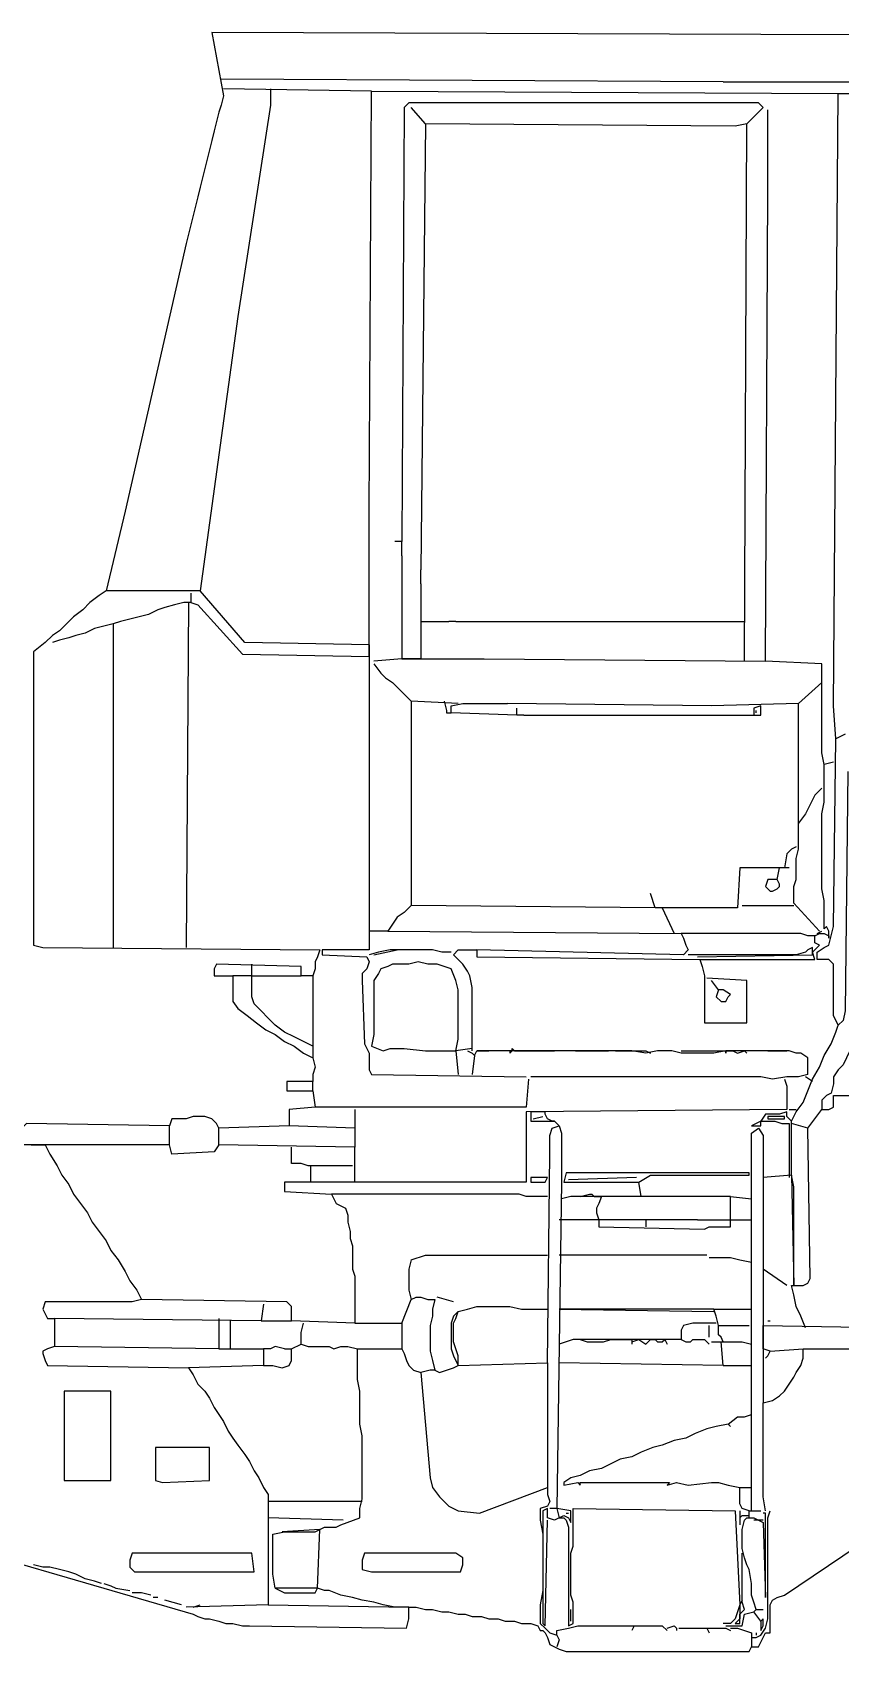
# Model space of a CAD drawing. Extents: x -121210 to 57230, y 84783 to 157800.
# Drawn here: x -49031 to -47559, y 120153 to 123100 of the extents above; entities that cross this region are included whole.
import ezdxf

# ---------------------------------------------------------------- set-up
doc = ezdxf.new("R2010")
doc.units = 0
doc.header["$MEASUREMENT"] = 0
doc.layers.get('0').update_dxf_attribs({"linetype": 'CONTINUOUS'})

# ---------------------------------------------------------------- blocks, each defined once
blk = doc.blocks.new('A$C72B562D3')
at = {"linetype": 'Continuous'}
for points in [[(5569.2, 2165.3), (5565, 2225.1), (5573.5, 3339.8), (5607.7, 3339.8), (5612, 3438.1), (5599.1, 3446.6), (4433.2, 3450.9), (4454.5, 3335.6), (4450.3, 3318.5), (4446, 3305.7), (4441.7, 3288.6), (4437.5, 3271.5), (4433.2, 3254.4), (4428.9, 3237.3), (4424.6, 3220.3), (4420.4, 3203.2), (4416.1, 3186.1), (4411.8, 3169), (4407.6, 3151.9), (4403.3, 3134.8), (4399, 3117.8), (4394.8, 3100.7), (4390.5, 3083.6), (4386.2, 3066.5)], [(5364.2, 3361.2), (4450.3, 3365.5)], [(5364.2, 3361.2), (5607.7, 3361.2)], [(4723.6, 3344.1), (4454.5, 3348.4)], [(4540, 3348.4), (4540, 3318.5), (4480.2, 2934.1)], [(4719.3, 2579.6), (4723.6, 3344.1), (5573.5, 3339.8)], [(4783.4, 3314.2), (4779.1, 2524.1), (4766.3, 2524.1)], [(4791.9, 3322.8), (4783.4, 3314.2)], [(5428.3, 3322.8), (4791.9, 3322.8)], [(5407, 3284.3), (5385.6, 3280), (4821.8, 3284.3), (4796.2, 3314.2)], [(5402.7, 2306.3), (5407, 3284.3), (5436.9, 3314.2)], [(5436.9, 3314.2), (5428.3, 3322.8)], [(5441.1, 2306.3), (5445.4, 3160.5), (5445.4, 3309.9)], [(4821.8, 3284.3), (4813.3, 2472.8)], [(4386.2, 3066.5), (4275.2, 2579.6), (4241, 2434.4)], [(4480.2, 2934.1), (4411.8, 2434.4), (4241, 2434.4)], [(4719.3, 2314.8), (4719.3, 2579.6)], [(4779.1, 2498.5), (4779.1, 2524.1)], [(4779.1, 2498.5), (4779.1, 2310.6), (4727.9, 2306.3)], [(4813.3, 2447.2), (4813.3, 2310.6), (4779.1, 2310.6), (4928.6, 2310.6)], [(4813.3, 2447.2), (4813.3, 2472.8)], [(4241, 2434.4), (4228.2, 2425.9), (4211.1, 2413.1), (4198.3, 2400.2), (4181.2, 2387.4), (4168.4, 2374.6), (4155.6, 2361.8), (4142.8, 2353.3), (4130, 2340.5)], [(4394.8, 2430.1), (4394.8, 2413.1)], [(4719.3, 2336.2), (4493, 2340.5), (4411.8, 2434.4)], [(4394.8, 2413.1), (4381.9, 2413.1), (4364.9, 2408.8), (4347.8, 2404.5), (4335, 2400.2), (4317.9, 2391.7), (4300.8, 2387.4), (4283.7, 2383.2), (4266.6, 2378.9), (4253.8, 2374.6), (4236.7, 2370.3), (4219.6, 2366.1), (4202.6, 2357.5), (4185.5, 2353.3), (4172.7, 2349), (4155.6, 2344.7), (4142.8, 2340.5)], [(4390.5, 2413.1), (4386.2, 1785.2)], [(4394.8, 2413.1), (4407.6, 2408.8)], [(4407.6, 2408.8), (4488.7, 2319.1), (4719.3, 2314.8), (4719.3, 1781)], [(4253.8, 2374.6), (4253.8, 1785.2)], [(4813.3, 2378.9), (4864.6, 2378.9)], [(4877.4, 2378.9), (4864.6, 2378.9)], [(4877.4, 2378.9), (5402.7, 2378.9)], [(4130, 2340.5), (4108.6, 2323.4)], [(4719.3, 2336.2), (4719.3, 2314.8)], [(4108.6, 2323.4), (4108.6, 1789.5), (4125.7, 1785.2), (4629.7, 1781), (4625.4, 1768.2), (4621.1, 1759.6), (4621.1, 1746.8), (4616.8, 1734)], [(4727.9, 2302), (4740.7, 2284.9), (4749.2, 2276.4), (4762, 2267.8), (4770.6, 2259.3), (4779.1, 2250.8), (4787.7, 2242.2), (4796.2, 2233.7)], [(4928.6, 2310.6), (4928.6, 2310.6), (5441.1, 2306.3)], [(5543.6, 2302), (5441.1, 2306.3)], [(5543.6, 2139.7), (5543.6, 2302)], [(5500.9, 2011.6), (5500.9, 2229.4), (5543.6, 2267.8)], [(4796.2, 2233.7), (4796.2, 1862.1)], [(4881.6, 2229.4), (4796.2, 2233.7)], [(4856, 2233.7), (4860.3, 2216.6), (4860.3, 2212.3), (4868.8, 2212.3)], [(4868.8, 2212.3), (4868.8, 2225.1), (4890.2, 2229.4), (4903, 2229.4), (4915.8, 2229.4), (4928.6, 2229.4), (4941.4, 2229.4), (4958.5, 2229.4), (4971.3, 2229.4)], [(4988.4, 2208.1), (4868.8, 2212.3)], [(5342.9, 2225.1), (4971.3, 2229.4)], [(5001.2, 2208.1), (4988.4, 2208.1), (4988.4, 2220.9)], [(5500.9, 2229.4), (5342.9, 2225.1)], [(5432.6, 2208.1), (5432.6, 2225.1), (5419.8, 2220.9), (5419.8, 2208.1)], [(5424, 2212.3), (5424, 2216.6)], [(5001.2, 2208.1), (5432.6, 2208.1)], [(5565, 1823.7), (5569.2, 2165.3)], [(5586.3, 2173.9), (5569.2, 2165.3)], [(5547.9, 2118.4), (5543.6, 2139.7)], [(5565, 2122.6), (5547.9, 2118.4)], [(5547.9, 1819.4), (5547.9, 1836.5), (5547.9, 1853.6), (5547.9, 1870.7), (5543.6, 1892), (5543.6, 1909.1), (5543.6, 1930.4), (5543.6, 1951.8), (5543.6, 1968.9), (5543.6, 1990.2), (5543.6, 2011.6), (5543.6, 2028.7), (5547.9, 2050), (5547.9, 2067.1), (5547.9, 2084.2), (5547.9, 2101.3), (5547.9, 2118.4)], [(6414.9, 2101.3), (5834, 2101.3), (5582.1, 1571.7), (5573.5, 1563.1), (5565, 1550.3), (5565, 1537.5), (5560.7, 1520.4), (5552.2, 1516.2), (5543.6, 1507.6), (5543.6, 1499.1), (5543.6, 1490.5)], [(5590.6, 2105.6), (5586.3, 1669.9), (5582.1, 1652.8), (5573.5, 1644.3)], [(5543.6, 2075.7), (5530.8, 2062.8), (5522.3, 2045.8), (5513.7, 2028.7), (5500.9, 2011.6)], [(5539.4, 1815.1), (5492.4, 1866.4), (5492.4, 1879.2), (5492.4, 1896.3), (5496.6, 1909.1), (5496.6, 1926.2), (5496.6, 1947.5), (5500.9, 1964.6), (5500.9, 1990.2), (5500.9, 1998.8), (5500.9, 2011.6)], [(5496.6, 1968.9), (5488.1, 1964.6), (5479.6, 1956.1), (5475.3, 1930.4)], [(5475.3, 1930.4), (5394.1, 1930.4), (5389.9, 1857.8), (5240.4, 1857.8)], [(5466.7, 1900.5), (5462.5, 1909.1), (5466.7, 1930.4)], [(5483.8, 1930.4), (5475.3, 1930.4)], [(5462.5, 1909.1), (5445.4, 1909.1), (5441.1, 1896.3), (5449.7, 1887.7), (5453.9, 1887.7), (5462.5, 1892), (5466.7, 1896.3), (5466.7, 1900.5)], [(4796.2, 1862.1), (4783.4, 1849.3), (4770.6, 1840.8), (4762, 1827.9), (4753.5, 1815.1)], [(5240.4, 1857.8), (4796.2, 1862.1)], [(5240.4, 1857.8), (5231.8, 1883.5)], [(5253.2, 1857.8), (5274.6, 1810.9)], [(5398.4, 1862.1), (5492.4, 1862.1)], [(4753.5, 1815.1), (4719.3, 1815.1)], [(4753.5, 1815.1), (5287.4, 1810.9)], [(5287.4, 1810.9), (5291.6, 1802.3), (5295.9, 1789.5), (5300.2, 1781), (5291.6, 1772.4)], [(5530.8, 1806.6), (5518, 1806.6), (5505.2, 1810.9), (5488.1, 1810.9), (5471, 1810.9), (5453.9, 1810.9), (5436.9, 1810.9), (5419.8, 1810.9), (5402.7, 1810.9), (5385.6, 1810.9), (5368.5, 1810.9), (5351.4, 1810.9), (5334.4, 1810.9), (5321.5, 1810.9), (5304.5, 1810.9), (5295.9, 1810.9), (5287.4, 1810.9)], [(5321.5, 1763.9), (5530.8, 1763.9), (5526.5, 1776.7), (5535.1, 1785.2), (5539.4, 1789.5), (5530.8, 1793.8), (5530.8, 1806.6), (5539.4, 1810.9), (5547.9, 1810.9), (5556.4, 1806.6), (5556.4, 1802.3), (5556.4, 1806.6), (5556.4, 1815.1), (5552.2, 1823.7), (5547.9, 1819.4)], [(5535.1, 1776.7), (5547.9, 1785.2), (5556.4, 1789.5), (5560.7, 1806.6), (5565, 1823.7)], [(5535.1, 1810.9), (5543.6, 1815.1)], [(4719.3, 1781), (4633.9, 1781), (4633.9, 1772.4), (4715.1, 1768.2)], [(4868.8, 1776.7), (4851.7, 1776.7), (4834.7, 1781), (4813.3, 1781), (4796.2, 1781), (4774.9, 1781), (4757.8, 1781), (4736.4, 1776.7), (4719.3, 1772.4)], [(4727.9, 1772.4), (4770.6, 1781)], [(4907.3, 1597.3), (4907.3, 1622.9), (4907.3, 1644.3), (4907.3, 1665.6), (4907.3, 1691.3), (4907.3, 1712.6), (4903, 1734), (4898.7, 1742.5), (4890.2, 1755.3), (4881.6, 1763.9), (4873.1, 1772.4), (4881.6, 1781), (4894.4, 1781), (4915.8, 1781)], [(4915.8, 1781), (4915.8, 1768.2), (5321.5, 1763.9)], [(5291.6, 1772.4), (4915.8, 1781)], [(5526.5, 1785.2), (5518, 1781), (5513.7, 1776.7), (5496.6, 1772.4), (5304.5, 1772.4), (5300.2, 1772.4)], [(5317.3, 1768.2), (5526.5, 1772.4), (5526.5, 1785.2)], [(5565, 1661.4), (5565, 1755.3), (5556.4, 1763.9), (5543.6, 1763.9), (5535.1, 1763.9), (5535.1, 1768.2), (5535.1, 1776.7)], [(4595.5, 1751.1), (4441.7, 1755.3), (4437.5, 1746.8), (4437.5, 1734), (4471.6, 1734), (4471.6, 1716.9), (4471.6, 1704.1), (4471.6, 1687), (4480.2, 1674.2)], [(4505.8, 1734), (4505.8, 1755.3)], [(4616.8, 1734), (4595.5, 1734), (4595.5, 1742.5), (4595.5, 1751.1)], [(4715.1, 1768.2), (4719.3, 1759.6), (4715.1, 1746.8), (4706.5, 1738.3), (4706.5, 1725.4), (4710.8, 1610.1)], [(4877.4, 1597.3), (4881.6, 1618.7), (4881.6, 1640), (4881.6, 1657.1), (4881.6, 1674.2), (4881.6, 1691.3), (4881.6, 1708.4), (4877.4, 1725.4), (4868.8, 1746.8), (4856, 1751.1), (4843.2, 1755.3), (4826.1, 1755.3), (4809, 1759.6), (4791.9, 1755.3), (4774.9, 1755.3), (4762, 1755.3), (4753.5, 1751.1), (4740.7, 1746.8), (4736.4, 1738.3), (4727.9, 1725.4), (4727.9, 1712.6), (4727.9, 1695.5), (4727.9, 1674.2), (4727.9, 1648.6), (4727.9, 1627.2), (4723.6, 1605.9)], [(5321.5, 1763.9), (5325.8, 1751.1), (5330.1, 1734), (5330.1, 1721.2), (5330.1, 1704.1), (5330.1, 1687), (5330.1, 1674.2), (5330.1, 1661.4), (5330.1, 1648.6), (5407, 1648.6)], [(4505.8, 1734), (4471.6, 1734)], [(4616.8, 1734), (4616.8, 1605.9), (4599.8, 1614.4), (4582.7, 1622.9), (4565.6, 1631.5), (4548.5, 1644.3), (4535.7, 1657.1), (4522.9, 1669.9), (4510.1, 1682.7), (4505.8, 1695.5), (4505.8, 1734)], [(4505.8, 1734), (4595.5, 1734)], [(5407, 1725.4), (5334.4, 1729.7)], [(5377.1, 1699.8), (5364.2, 1708.4), (5355.7, 1708.4), (5342.9, 1725.4)], [(5407, 1648.6), (5407, 1725.4)], [(5355.7, 1708.4), (5351.4, 1695.5), (5360, 1687), (5364.2, 1687), (5368.5, 1687), (5372.8, 1695.5), (5377.1, 1699.8)], [(4480.2, 1674.2), (4497.3, 1661.4), (4514.3, 1648.6), (4531.4, 1635.8), (4548.5, 1627.2), (4565.6, 1614.4), (4582.7, 1605.9), (4599.8, 1593), (4616.8, 1584.5), (4621.1, 1567.4), (4616.8, 1554.6), (4616.8, 1541.8)], [(5573.5, 1644.3), (5565, 1661.4)], [(5488.1, 1469.2), (5496.6, 1486.3), (5509.5, 1503.4), (5518, 1524.7), (5526.5, 1546.1), (5539.4, 1567.4), (5547.9, 1588.8), (5560.7, 1610.1), (5569.2, 1631.5)], [(5569.2, 1631.5), (5573.5, 1644.3)], [(4616.8, 1605.9), (4616.8, 1597.3), (4616.8, 1584.5)], [(4710.8, 1610.1), (4719.3, 1593), (4719.3, 1584.5), (4719.3, 1576), (4719.3, 1563.1), (4723.6, 1554.6)], [(4723.6, 1605.9), (4745, 1597.3), (4757.8, 1601.6), (4766.3, 1601.6), (4770.6, 1601.6), (4783.4, 1601.6), (4821.8, 1597.3), (4838.9, 1597.3), (4864.6, 1597.3), (4877.4, 1597.3)], [(4907.3, 1601.6), (4877.4, 1597.3)], [(4877.4, 1597.3), (4881.6, 1554.6)], [(4898.7, 1597.3), (4907.3, 1593), (4911.5, 1588.8)], [(4911.5, 1588.8), (4915.8, 1597.3), (4937.2, 1597.3)], [(5518, 1584.5), (5505.2, 1593), (5496.6, 1593), (5483.8, 1597.3), (5471, 1597.3), (5458.2, 1597.3), (5445.4, 1597.3), (5432.6, 1597.3), (5424, 1597.3), (5407, 1597.3), (5389.9, 1597.3), (5368.5, 1597.3), (5347.2, 1593), (5325.8, 1593), (5308.7, 1593), (5287.4, 1593), (5270.3, 1597.3), (5244.7, 1597.3), (5223.3, 1593), (5197.7, 1597.3), (5172.1, 1597.3), (5146.4, 1597.3), (5120.8, 1597.3), (5095.2, 1597.3), (5073.8, 1597.3), (5052.5, 1597.3), (5031.1, 1597.3), (5009.8, 1597.3), (4992.7, 1597.3), (4971.3, 1597.3), (4950, 1597.3), (4932.9, 1597.3), (4915.8, 1597.3)], [(4975.6, 1597.3), (4975.6, 1593), (4979.9, 1597.3), (4979.9, 1601.6), (4984.1, 1597.3)], [(4984.1, 1597.3), (4996.9, 1597.3), (5014, 1597.3), (5018.3, 1597.3), (5056.7, 1597.3)], [(5095.2, 1597.3), (5095.2, 1597.3), (5129.3, 1597.3), (5133.6, 1597.3), (5142.2, 1597.3), (5150.7, 1597.3), (5155, 1597.3)], [(5167.8, 1597.3), (5214.8, 1597.3), (5223.3, 1597.3), (5231.8, 1593)], [(5287.4, 1597.3), (5291.6, 1597.3), (5295.9, 1597.3), (5308.7, 1597.3), (5325.8, 1597.3), (5368.5, 1597.3)], [(5368.5, 1597.3), (5368.5, 1593), (5368.5, 1597.3)], [(5368.5, 1597.3), (5381.3, 1597.3)], [(5381.3, 1597.3), (5389.9, 1593), (5402.7, 1597.3)], [(5402.7, 1597.3), (5407, 1593)], [(5445.4, 1597.3), (5479.6, 1597.3)], [(4911.5, 1588.8), (4907.3, 1554.6)], [(5518, 1554.6), (5518, 1584.5)], [(4616.8, 1541.8), (4569.9, 1541.8)], [(4569.9, 1541.8), (4569.9, 1524.7)], [(4616.8, 1524.7), (4616.8, 1541.8)], [(5475.3, 1546.1), (5479.6, 1533.3), (5479.6, 1520.4), (5479.6, 1507.6), (5479.6, 1490.5), (5005.5, 1486.3), (5005.5, 1473.5), (5005.5, 1460.6), (5005.5, 1443.6), (5005.5, 1426.5), (5005.5, 1409.4), (5005.5, 1392.3), (5005.5, 1375.2), (5005.5, 1358.1), (4984.1, 1358.1), (4967.1, 1358.1), (4945.7, 1358.1), (4924.3, 1358.1), (4903, 1358.1), (4885.9, 1358.1), (4864.6, 1358.1), (4843.2, 1358.1), (4826.1, 1358.1), (4804.8, 1358.1), (4787.7, 1358.1), (4770.6, 1358.1), (4749.2, 1358.1), (4732.2, 1358.1), (4710.8, 1358.1), (4693.7, 1358.1), (4693.7, 1422.2)], [(4723.6, 1554.6), (5005.5, 1550.3)], [(5009.8, 1546.1), (5005.5, 1494.8)], [(5518, 1554.6), (5500.9, 1550.3), (5479.6, 1550.3), (5453.9, 1546.1), (5432.6, 1550.3), (5014, 1550.3)], [(5526.5, 1541.8), (5513.7, 1550.3)], [(4569.9, 1524.7), (4616.8, 1524.7), (4621.1, 1494.8), (4574.1, 1490.5), (4574.1, 1460.6), (4446, 1456.4), (4441.7, 1464.9), (4433.2, 1473.5), (4420.4, 1477.7), (4411.8, 1477.7), (4399, 1477.7), (4386.2, 1473.5), (4369.1, 1473.5), (4360.6, 1473.5)], [(5522.3, 1183), (5518, 1456.4), (5543.6, 1490.5), (5556.4, 1490.5), (5565, 1494.8), (5565, 1503.4)], [(5565, 1503.4), (5565, 1516.2)], [(5565, 1516.2), (6107.4, 1516.2)], [(4693.7, 1490.5), (4693.7, 1456.4), (4574.1, 1460.6)], [(5005.5, 1494.8), (4621.1, 1494.8)], [(5056.7, 1469.2), (5052.5, 1469.2), (5043.9, 1473.5), (5039.7, 1482), (5039.7, 1486.3), (5014, 1486.3), (5014, 1469.2), (5056.7, 1469.2), (5065.3, 1460.6), (5056.7, 1469.2)], [(5018.3, 1473.5), (5035.4, 1477.7)], [(5488.1, 1469.2), (5479.6, 1477.7), (5479.6, 1486.3), (5466.7, 1482), (5453.9, 1482), (5441.1, 1482), (5432.6, 1469.2), (5424, 1464.9), (5415.5, 1460.6), (5432.6, 1460.6), (5432.6, 1469.2), (5445.4, 1469.2), (5458.2, 1469.2), (5471, 1464.9), (5483.8, 1464.9), (5483.8, 1460.6), (5483.8, 1366.7)], [(5445.4, 1477.7), (5445.4, 1473.5), (5475.3, 1473.5), (5475.3, 1477.7), (5445.4, 1477.7)], [(5483.8, 1490.5), (5496.6, 1490.5)], [(4356.3, 1426.5), (4087.2, 1426.5), (4087.2, 1435), (4087.2, 1447.8), (4087.2, 1456.4), (4095.8, 1464.9)], [(4356.3, 1460.6), (4095.8, 1464.9)], [(4360.6, 1473.5), (4356.3, 1460.6)], [(4437.5, 1413.7), (4360.6, 1409.4), (4356.3, 1426.5), (4356.3, 1460.6)], [(4693.7, 1456.4), (4693.7, 1422.2), (4446, 1426.5)], [(4446, 1426.5), (4446, 1456.4)], [(5043.9, 1029.3), (5048.2, 1409.4), (5048.2, 1426.5), (5048.2, 1443.6), (5052.5, 1456.4), (5065.3, 1460.6)], [(5065.3, 1460.6), (5069.6, 1447.8), (5069.6, 1358.1)], [(5415.5, 1447.8), (5428.3, 1456.4)], [(5415.5, 760.2), (5415.5, 1447.8)], [(5428.3, 1456.4), (5436.9, 1443.6)], [(5488.1, 1371), (5492.4, 1170.2), (5492.4, 1187.3), (5492.4, 1204.4), (5492.4, 1225.7), (5492.4, 1242.8), (5492.4, 1264.2), (5492.4, 1285.5), (5492.4, 1306.9), (5492.4, 1328.2), (5492.4, 1349.6), (5488.1, 1371), (5488.1, 1392.3), (5488.1, 1409.4), (5488.1, 1426.5), (5488.1, 1443.6), (5488.1, 1456.4), (5488.1, 1469.2)], [(5518, 1456.4), (5488.1, 1464.9)], [(4104.3, 1426.5), (4130, 1426.5)], [(4130, 1426.5), (4138.5, 1409.4), (4151.3, 1388), (4159.9, 1371), (4172.7, 1353.9), (4181.2, 1336.8), (4194, 1319.7), (4206.8, 1302.6), (4215.4, 1285.5), (4228.2, 1268.5), (4241, 1251.4), (4249.5, 1234.3), (4262.4, 1217.2), (4275.2, 1195.9), (4283.7, 1178.8), (4296.5, 1161.7), (4305.1, 1144.6), (4288, 1140.3), (4270.9, 1140.3), (4249.5, 1140.3), (4228.2, 1140.3), (4206.8, 1140.3), (4181.2, 1140.3), (4155.6, 1140.3), (4130, 1140.3)], [(4446, 1426.5), (4437.5, 1413.7)], [(4578.4, 1392.3), (4578.4, 1422.2)], [(5436.9, 1443.6), (5436.9, 956.7)], [(4612.6, 1388), (4612.6, 1358.1), (4565.6, 1358.1)], [(4689.4, 1388), (4663.8, 1388), (4651, 1388), (4638.2, 1388), (4625.4, 1388), (4608.3, 1388), (4595.5, 1392.3), (4578.4, 1392.3)], [(4565.6, 1358.1), (4565.6, 1341.1)], [(4693.7, 1358.1), (4676.6, 1358.1), (4655.3, 1358.1), (4638.2, 1358.1), (4625.4, 1358.1), (4612.6, 1358.1)], [(5043.9, 1366.7), (5014, 1366.7), (5014, 1358.1), (5022.6, 1358.1), (5031.1, 1358.1), (5039.7, 1358.1), (5043.9, 1366.7)], [(5069.6, 1358.1), (5061, 764.5)], [(5377.1, 1332.5), (5214.8, 1332.5), (5210.5, 1358.1), (5231.8, 1371), (5411.2, 1371), (5411.2, 1375.2), (5389.9, 1375.2), (5368.5, 1375.2), (5347.2, 1375.2), (5325.8, 1375.2), (5304.5, 1375.2), (5283.1, 1375.2), (5266, 1375.2), (5244.7, 1375.2), (5223.3, 1375.2), (5202, 1375.2), (5180.6, 1375.2), (5159.2, 1375.2), (5137.9, 1375.2), (5116.5, 1375.2), (5095.2, 1375.2), (5078.1, 1375.2), (5073.8, 1358.1), (5210.5, 1358.1)], [(5206.2, 1366.7), (5082.4, 1362.4)], [(5488.1, 1371), (5436.9, 1366.7)], [(4565.6, 1341.1), (4651, 1336.8)], [(4651, 1336.8), (4655.3, 1328.2), (4659.5, 1319.7), (4676.6, 1311.2)], [(5043.9, 1332.5), (5031.1, 1332.5), (5018.3, 1332.5), (5005.5, 1332.5), (4992.7, 1336.8), (4979.9, 1336.8), (4967.1, 1336.8), (4945.7, 1336.8), (4920.1, 1336.8), (4898.7, 1336.8), (4873.1, 1336.8), (4851.7, 1336.8), (4830.4, 1336.8), (4804.8, 1336.8), (4783.4, 1336.8), (4757.8, 1336.8), (4745, 1336.8), (4732.2, 1336.8), (4719.3, 1336.8), (4706.5, 1336.8), (4693.7, 1336.8), (4680.9, 1336.8), (4668.1, 1336.8), (4651, 1336.8)], [(5214.8, 1332.5), (5193.4, 1332.5), (5176.3, 1332.5), (5159.2, 1332.5), (5142.2, 1332.5), (5125.1, 1332.5), (5103.7, 1332.5), (5086.6, 1332.5), (5069.6, 1328.2)], [(5103.7, 1332.5), (5120.8, 1336.8), (5125.1, 1336.8), (5129.3, 1332.5), (5142.2, 1332.5)], [(5142.2, 1332.5), (5137.9, 1319.7), (5133.6, 1311.2), (5133.6, 1302.6), (5137.9, 1289.8)], [(5377.1, 1289.8), (5377.1, 1332.5)], [(5377.1, 1332.5), (5415.5, 1328.2)], [(4676.6, 1311.2), (4680.9, 1298.4), (4680.9, 1285.5), (4685.2, 1268.5), (4685.2, 1255.6), (4689.4, 1242.8), (4689.4, 1230), (4689.4, 1212.9), (4689.4, 1200.1), (4693.7, 1187.3), (4693.7, 1174.5), (4693.7, 1161.7), (4693.7, 1148.9), (4693.7, 1136.1), (4693.7, 1123.2), (4693.7, 1101.9), (4578.4, 1106.2), (4578.4, 1123.2), (4578.4, 1131.8), (4569.9, 1140.3), (4305.1, 1144.6)], [(5137.9, 1289.8), (5065.3, 1289.8)], [(5137.9, 1289.8), (5137.9, 1277)], [(5317.3, 1289.8), (5291.6, 1289.8), (5266, 1289.8), (5244.7, 1289.8), (5223.3, 1289.8), (5202, 1289.8), (5180.6, 1289.8), (5159.2, 1289.8), (5137.9, 1289.8)], [(5137.9, 1277), (5330.1, 1272.7)], [(5223.3, 1289.8), (5223.3, 1277)], [(5317.3, 1289.8), (5377.1, 1289.8)], [(5330.1, 1272.7), (5338.6, 1277), (5351.4, 1277), (5364.2, 1277), (5377.1, 1277)], [(5377.1, 1277), (5377.1, 1289.8), (5415.5, 1289.8)], [(4796.2, 1217.2), (4791.9, 1200.1), (4791.9, 1183), (4791.9, 1161.7), (4796.2, 1144.6)], [(4796.2, 1217.2), (4821.8, 1225.7), (5043.9, 1225.7)], [(5334.4, 1225.7), (5065.3, 1225.7)], [(5338.6, 1221.5), (5355.7, 1221.5), (5377.1, 1221.5), (5394.1, 1217.2), (5415.5, 1212.9)], [(5479.6, 1170.2), (5436.9, 1200.1)], [(5513.7, 1093.3), (5505.2, 1114.7), (5496.6, 1131.8), (5492.4, 1153.1), (5488.1, 1170.2), (5500.9, 1170.2), (5509.5, 1170.2), (5518, 1174.5), (5522.3, 1183)], [(4130, 1140.3), (4125.7, 1127.5), (4134.2, 1110.4)], [(4527.2, 1136.1), (4522.9, 1106.2), (4147, 1110.4)], [(4779.1, 1101.9), (4796.2, 1144.6), (4804.8, 1148.9), (4813.3, 1148.9), (4826.1, 1144.6), (4838.9, 1144.6)], [(4838.9, 1144.6), (4834.7, 1127.5), (4834.7, 1114.7), (4830.4, 1097.6), (4830.4, 1080.5), (4830.4, 1063.5), (4830.4, 1050.6), (4834.7, 1033.6), (4838.9, 1016.5)], [(4873.1, 1140.3), (4843.2, 1148.9)], [(4881.6, 1123.2), (4873.1, 1114.7), (4868.8, 1101.9), (4868.8, 1093.3), (4868.8, 1080.5), (4868.8, 1054.9), (4873.1, 1042.1), (4881.6, 1025), (4881.6, 1042.1), (4877.4, 1054.9), (4873.1, 1067.7), (4873.1, 1076.3), (4873.1, 1101.9), (4877.4, 1110.4), (4881.6, 1123.2)], [(4881.6, 1123.2), (4898.7, 1127.5), (4915.8, 1131.8), (4937.2, 1131.8), (4954.2, 1131.8), (4975.6, 1131.8), (4996.9, 1127.5), (5022.6, 1127.5), (5043.9, 1127.5)], [(5347.2, 1127.5), (5065.3, 1127.5), (5347.2, 1123.2)], [(5355.7, 1097.6), (5351.4, 1114.7), (5347.2, 1127.5)], [(5347.2, 1127.5), (5415.5, 1127.5)], [(4134.2, 1110.4), (4147, 1110.4)], [(4147, 1110.4), (4147, 1059.2)], [(4446, 1110.4), (4446, 1054.9), (4147, 1059.2)], [(4467.4, 1054.9), (4467.4, 1106.2)], [(4522.9, 1106.2), (4578.4, 1106.2)], [(4595.5, 1063.5), (4595.5, 1084.8), (4599.8, 1101.9)], [(4693.7, 1101.9), (4779.1, 1101.9)], [(4779.1, 1101.9), (4779.1, 1054.9)], [(5351.4, 1101.9), (5330.1, 1101.9), (5308.7, 1101.9), (5291.6, 1097.6), (5287.4, 1089.1), (5287.4, 1072)], [(5338.6, 1076.3), (5338.6, 1097.6)], [(5364.2, 1067.7), (5360, 1076.3), (5355.7, 1080.5), (5355.7, 1097.6)], [(5355.7, 1097.6), (5411.2, 1097.6)], [(5436.9, 1054.9), (5436.9, 1097.6)], [(5436.9, 1097.6), (5684.6, 1093.3)], [(5445.4, 1106.2), (5449.7, 1106.2)], [(4578.4, 1046.4), (4578.4, 1054.9), (4595.5, 1063.5)], [(4595.5, 1063.5), (4608.3, 1059.2), (4621.1, 1059.2), (4646.7, 1059.2), (4655.3, 1054.9), (4668.1, 1059.2), (4680.9, 1059.2), (4698, 1054.9)], [(5090.9, 1072), (5065.3, 1063.5)], [(5287.4, 1072), (5090.9, 1072)], [(5103.7, 1072), (5116.5, 1067.7), (5133.6, 1067.7), (5146.4, 1067.7), (5159.2, 1072)], [(5159.2, 1072), (5176.3, 1072), (5193.4, 1072), (5197.7, 1072), (5197.7, 1063.5)], [(5197.7, 1067.7), (5210.5, 1072), (5223.3, 1063.5), (5231.8, 1072), (5240.4, 1072), (5244.7, 1067.7), (5253.2, 1067.7), (5257.5, 1072), (5261.7, 1063.5)], [(5287.4, 1072), (5295.9, 1067.7), (5304.5, 1067.7), (5308.7, 1072), (5321.5, 1072), (5330.1, 1072)], [(5330.1, 1072), (5338.6, 1063.5)], [(5342.9, 1067.7), (5364.2, 1067.7)], [(5364.2, 1025), (5360, 1067.7)], [(5364.2, 1067.7), (5385.6, 1067.7), (5398.4, 1067.7), (5415.5, 1063.5)], [(4147, 1059.2), (4134.2, 1054.9), (4125.7, 1050.6), (4125.7, 1046.4), (4130, 1033.6), (4134.2, 1025), (4390.5, 1020.7), (4399, 1007.9), (4407.6, 990.8), (4420.4, 978), (4428.9, 965.2), (4437.5, 948.1), (4446, 935.3), (4454.5, 922.5), (4463.1, 905.4), (4471.6, 892.6), (4480.2, 879.8), (4493, 862.7), (4501.5, 849.9), (4510.1, 832.8), (4518.6, 820), (4527.2, 802.9), (4535.7, 790.1), (4535.7, 589.4), (4386.2, 585.1)], [(4527.2, 1054.9), (4527.2, 1025), (4390.5, 1020.7)], [(4446, 1054.9), (4527.2, 1054.9)], [(4565.6, 1054.9), (4548.5, 1059.2), (4540, 1054.9), (4527.2, 1054.9)], [(4527.2, 1025), (4544.2, 1025), (4561.3, 1020.7), (4574.1, 1025), (4578.4, 1033.6), (4578.4, 1046.4)], [(4565.6, 1054.9), (4578.4, 1054.9)], [(4702.3, 747.4), (4702.3, 764.5), (4706.5, 781.6), (4706.5, 802.9), (4706.5, 820), (4706.5, 837.1), (4706.5, 858.5), (4706.5, 879.8), (4706.5, 896.9), (4702.3, 918.2), (4702.3, 939.6), (4702.3, 961), (4702.3, 978), (4698, 999.4), (4698, 1020.7), (4698, 1037.8), (4698, 1054.9), (4779.1, 1054.9)], [(4779.1, 1054.9), (4783.4, 1046.4), (4787.7, 1033.6), (4791.9, 1025), (4800.5, 1016.5), (4813.3, 1012.2)], [(5449.7, 1050.6), (5436.9, 1054.9)], [(5436.9, 956.7), (5453.9, 961), (5466.7, 969.5), (5475.3, 978), (5483.8, 990.8), (5492.4, 1003.7), (5496.6, 1012.2), (5505.2, 1025), (5509.5, 1037.8)], [(5441.1, 1037.8), (5445.4, 1042.1), (5449.7, 1050.6)], [(5449.7, 1050.6), (5509.5, 1054.9)], [(5509.5, 1037.8), (5509.5, 1054.9)], [(5509.5, 1054.9), (5667.5, 1054.9)], [(4838.9, 1016.5), (4830.4, 1016.5), (4813.3, 1012.2)], [(4813.3, 1012.2), (4830.4, 820), (4834.7, 802.9), (4847.5, 785.8), (4864.6, 768.8), (4881.6, 760.2)], [(4838.9, 1016.5), (4847.5, 1012.2), (4860.3, 1016.5), (4873.1, 1020.7), (4881.6, 1025), (5043.9, 1029.3)], [(5043.9, 1029.3), (5043.9, 802.9)], [(5364.2, 1025), (5065.3, 1029.3)], [(5364.2, 1025), (5415.5, 1025)], [(4249.5, 978), (4164.1, 978), (4164.1, 815.7)], [(4172.7, 815.7), (4249.5, 815.7), (4249.5, 978)], [(5436.9, 785.8), (5436.9, 956.7)], [(5372.8, 918.2), (5351.4, 914), (5334.4, 909.7), (5313, 901.2), (5295.9, 892.6), (5274.6, 888.3), (5253.2, 879.8), (5236.1, 875.5), (5214.8, 867), (5197.7, 858.5), (5176.3, 854.2), (5159.2, 845.6), (5142.2, 837.1), (5120.8, 832.8), (5103.7, 824.3), (5086.6, 820), (5073.8, 811.5)], [(5372.8, 918.2), (5389.9, 931.1), (5402.7, 931.1), (5415.5, 935.3)], [(5377.1, 914), (5372.8, 918.2)], [(4428.9, 875.5), (4330.7, 875.5)], [(4330.7, 875.5), (4330.7, 815.7)], [(4343.5, 811.5), (4428.9, 815.7), (4428.9, 875.5)], [(4164.1, 815.7), (4172.7, 815.7)], [(4330.7, 815.7), (4343.5, 811.5)], [(4881.6, 760.2), (4920.1, 755.9), (5043.9, 802.9), (5043.9, 790.1), (5048.2, 777.3), (5043.9, 768.8), (5031.1, 764.5)], [(5073.8, 811.5), (5073.8, 807.2), (5099.5, 811.5)], [(5099.5, 811.5), (5103.7, 807.2), (5103.7, 811.5), (5112.3, 811.5), (5125.1, 811.5), (5137.9, 811.5), (5142.2, 811.5), (5142.2, 811.5), (5150.7, 811.5), (5159.2, 811.5), (5172.1, 811.5), (5180.6, 811.5), (5193.4, 811.5), (5197.7, 811.5), (5219, 811.5), (5231.8, 811.5), (5244.7, 811.5), (5266, 811.5), (5261.7, 807.2), (5278.8, 811.5), (5278.8, 811.5), (5300.2, 807.2), (5342.9, 811.5), (5355.7, 811.5), (5372.8, 807.2), (5372.8, 807.2), (5394.1, 802.9)], [(5411.2, 760.2), (5398.4, 764.5), (5394.1, 773), (5394.1, 790.1), (5394.1, 802.9)], [(5394.1, 802.9), (5415.5, 802.9)], [(4706.5, 777.3), (4685.2, 777.3), (4668.1, 777.3), (4646.7, 777.3), (4629.7, 777.3), (4608.3, 777.3), (4586.9, 777.3), (4574.1, 777.3), (4565.6, 777.3), (4548.5, 777.3), (4535.7, 777.3)], [(5441.1, 760.2), (5436.9, 785.8)], [(3839.5, 734.6), (4399, 572.3)], [(4672.4, 743.1), (4535.7, 747.4)], [(4668.1, 734.6), (4702.3, 747.4)], [(5031.1, 764.5), (5031.1, 743.1), (5035.4, 717.5), (5035.4, 691.9), (5035.4, 666.3), (5035.4, 640.6), (5035.4, 615), (5031.1, 589.4), (5031.1, 568), (5031.1, 555.2), (5039.7, 546.7), (5048.2, 538.1), (5061, 533.9)], [(5061, 764.5), (5065.3, 747.4), (5056.7, 743.1), (5043.9, 747.4), (5043.9, 764.5), (5035.4, 760.2), (5035.4, 555.2), (5039.7, 550.9)], [(5039.7, 550.9), (5043.9, 743.1)], [(5061, 764.5), (5048.2, 764.5)], [(5061, 764.5), (5065.3, 747.4), (5073.8, 751.7), (5082.4, 747.4), (5086.6, 738.9), (5086.6, 760.2), (5061, 764.5)], [(5065.3, 747.4), (5073.8, 747.4), (5078.1, 743.1), (5082.4, 730.3)], [(5078.1, 755.9), (5082.4, 755.9)], [(5082.4, 550.9), (5090.9, 555.2), (5090.9, 568), (5090.9, 580.8), (5090.9, 593.7), (5086.6, 606.5), (5086.6, 619.3), (5086.6, 632.1), (5086.6, 644.9), (5086.6, 657.7), (5086.6, 670.5), (5086.6, 683.3), (5090.9, 696.2), (5090.9, 709), (5090.9, 726.1), (5090.9, 738.9), (5090.9, 751.7), (5090.9, 764.5)], [(5090.9, 764.5), (5385.6, 760.2)], [(5385.6, 760.2), (5394.1, 589.4)], [(5394.1, 760.2), (5394.1, 747.4), (5394.1, 734.6)], [(5394.1, 747.4), (5398.4, 751.7), (5407, 751.7), (5411.2, 751.7), (5411.2, 760.2)], [(5402.7, 674.8), (5398.4, 691.9), (5398.4, 709), (5398.4, 726.1), (5402.7, 743.1), (5407, 747.4), (5419.8, 747.4), (5428.3, 743.1), (5436.9, 738.9), (5441.1, 602.2), (5441.1, 755.9), (5436.9, 755.9)], [(5411.2, 747.4), (5411.2, 760.2), (5432.6, 760.2)], [(5415.5, 529.6), (5424, 529.6), (5432.6, 533.9), (5441.1, 546.7), (5445.4, 563.8), (5445.4, 580.8), (5445.4, 593.7), (5445.4, 610.7), (5445.4, 623.6), (5445.4, 636.4), (5445.4, 649.2), (5445.4, 662), (5445.4, 687.6), (5445.4, 709), (5445.4, 734.6), (5445.4, 747.4), (5449.7, 760.2)], [(5436.9, 743.1), (5419.8, 743.1)], [(4625.4, 619.3), (4548.5, 619.3), (4544.2, 644.9), (4544.2, 666.3), (4544.2, 691.9), (4544.2, 717.5), (4565.6, 721.8), (4586.9, 721.8), (4604, 721.8), (4621.1, 721.8)], [(4621.1, 721.8), (4629.7, 726.1), (4561.3, 721.8)], [(4625.4, 619.3), (4629.7, 726.1)], [(4629.7, 726.1), (4638.2, 730.3), (4651, 730.3), (4659.5, 730.3), (4668.1, 734.6)], [(5082.4, 730.3), (5082.4, 550.9)], [(4505.8, 683.3), (4288, 683.3), (4283.7, 670.5), (4283.7, 657.7), (4292.3, 649.2), (4454.5, 649.2), (4510.1, 649.2), (4505.8, 683.3)], [(4890.2, 674.8), (4877.4, 683.3), (4710.8, 683.3), (4706.5, 670.5), (4706.5, 653.4)], [(5394.1, 555.2), (5394.1, 572.3), (5402.7, 580.8), (5398.4, 593.7), (5398.4, 606.5), (5398.4, 627.8), (5398.4, 640.6), (5398.4, 653.4), (5398.4, 666.3), (5398.4, 683.3)], [(5475.3, 606.5), (5607.7, 696.2)], [(4232.5, 627.8), (4219.6, 632.1), (4202.6, 636.4), (4185.5, 644.9), (4172.7, 649.2), (4155.6, 653.4), (4138.5, 657.7), (4125.7, 657.7), (4108.6, 662)], [(4706.5, 653.4), (4723.6, 649.2)], [(4723.6, 649.2), (4885.9, 649.2)], [(4885.9, 649.2), (4890.2, 662), (4890.2, 674.8)], [(5424, 580.8), (5419.8, 593.7), (5415.5, 606.5), (5415.5, 627.8), (5411.2, 653.4), (5407, 662), (5402.7, 674.8)], [(4236.7, 627.8), (4249.5, 623.6), (4258.1, 619.3), (4283.7, 615)], [(4535.7, 589.4), (4791.9, 585.1), (4766.3, 585.1), (4745, 589.4), (4727.9, 593.7), (4706.5, 597.9), (4689.4, 602.2), (4668.1, 606.5), (4646.7, 615), (4638.2, 615), (4625.4, 619.3)], [(4548.5, 619.3), (4565.6, 610.7), (4621.1, 610.7), (4625.4, 619.3)], [(4322.1, 606.5), (4305.1, 610.7), (4296.5, 610.7), (4288, 610.7)], [(4335, 602.2), (4326.4, 602.2)], [(4377.7, 589.4), (4347.8, 597.9)], [(5398.4, 597.9), (5394.1, 589.4), (5394.1, 576.6), (5394.1, 563.8), (5385.6, 555.2), (5394.1, 555.2)], [(5428.3, 512.5), (5432.6, 521), (5436.9, 529.6), (5441.1, 538.1), (5449.7, 538.1), (5449.7, 546.7), (5449.7, 559.5), (5449.7, 580.8), (5449.7, 589.4), (5453.9, 597.9), (5462.5, 602.2), (5475.3, 606.5)], [(4399, 585.1), (4411.8, 589.4)], [(4399, 572.3), (4407.6, 568), (4420.4, 563.8), (4428.9, 563.8), (4446, 559.5), (4458.8, 555.2), (4471.6, 555.2), (4488.7, 550.9), (4501.5, 550.9), (4787.7, 546.7)], [(4787.7, 546.7), (4791.9, 563.8), (4791.9, 585.1)], [(4791.9, 585.1), (4804.8, 585.1), (4821.8, 580.8), (4834.7, 580.8), (4851.7, 576.6), (4864.6, 576.6), (4881.6, 572.3), (4894.4, 572.3), (4907.3, 568), (4924.3, 568), (4937.2, 563.8), (4954.2, 563.8), (4967.1, 559.5), (4984.1, 559.5), (4996.9, 555.2), (5014, 555.2), (5026.8, 550.9)], [(5086.6, 559.5), (5086.6, 580.8)], [(5394.1, 589.4), (5389.9, 576.6), (5385.6, 563.8), (5377.1, 555.2), (5368.5, 555.2), (5364.2, 555.2)], [(5368.5, 550.9), (5398.4, 550.9), (5402.7, 572.3), (5419.8, 576.6)], [(5419.8, 576.6), (5424, 580.8), (5436.9, 580.8)], [(5432.6, 559.5), (5419.8, 576.6)], [(5436.9, 563.8), (5432.6, 559.5)], [(5432.6, 559.5), (5432.6, 542.4), (5436.9, 550.9), (5436.9, 563.8)], [(5026.8, 550.9), (5031.1, 542.4), (5035.4, 542.4), (5039.7, 538.1), (5043.9, 529.6)], [(5061, 533.9), (5061, 542.4), (5082.4, 546.7), (5099.5, 550.9), (5202, 550.9), (5197.7, 542.4)], [(5061, 533.9), (5061, 542.4)], [(5061, 533.9), (5065.3, 525.3), (5061, 512.5)], [(5202, 550.9), (5223.3, 550.9), (5236.1, 550.9), (5253.2, 550.9), (5261.7, 542.4)], [(5261.7, 546.7), (5274.6, 550.9), (5278.8, 546.7), (5278.8, 542.4)], [(5283.1, 546.7), (5334.4, 546.7), (5338.6, 538.1)], [(5334.4, 546.7), (5351.4, 546.7), (5368.5, 546.7), (5377.1, 542.4)], [(5377.1, 546.7), (5389.9, 546.7), (5402.7, 542.4)], [(5402.7, 542.4), (5415.5, 538.1), (5415.5, 512.5)], [(5424, 538.1), (5424, 538.1), (5424, 533.9)], [(5043.9, 529.6), (5048.2, 516.8), (5056.7, 512.5), (5065.3, 508.2), (5078.1, 504), (5411.2, 504), (5415.5, 512.5)], [(5415.5, 512.5), (5428.3, 512.5)]]:
    blk.add_lwpolyline(points, dxfattribs=at)

msp = doc.modelspace()

# ---------------------------------------------------------------- block references
msp.add_blockref('A$C72B562D3', (-53137, 119648.7))

doc.saveas('drawing.dxf')
